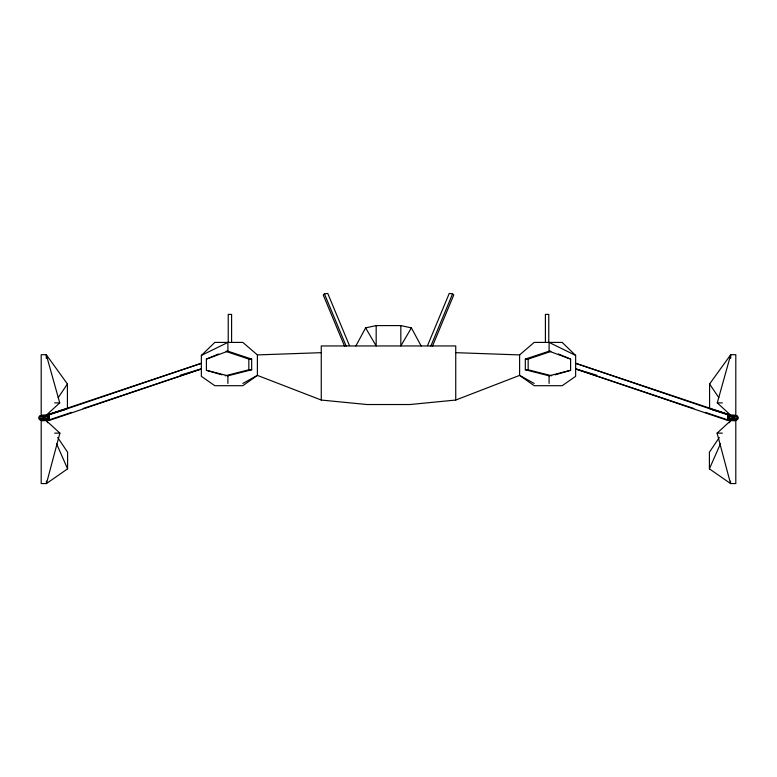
<?xml version="1.0" encoding="UTF-8"?>
<svg xmlns="http://www.w3.org/2000/svg" width="777" height="777" viewBox="0 0 777 777"><rect width="100%" height="100%" fill="white"/><g stroke="black" fill="none" stroke-linecap="round" stroke-linejoin="round"><path stroke-width="1.17" d="M71.698 412.354L46.455 420.813L59.897 433.139L46.455 483.566L41.2 483.566L41.2 420.813L49.398 420.396L201.36 368.91L180.536 375.126M730.72 415.209L717.268 402.884L730.72 354.7L735.8 354.7L735.8 415.209L727.602 414.772L575.64 363.306L729.574 414.831L712.198 409.683M427.515 345.668L449.242 293.434L452.573 293.852L453.749 294.969L432.488 346.095M430.846 346.095L452.573 293.852M596.464 375.126L575.64 368.91L727.602 420.396L735.8 420.813L735.8 483.566L730.545 483.566L709.411 468.832L720.454 443.735M355.866 345.95L365.617 327.884L376.175 325.592L400.825 325.592L411.383 327.884L421.134 345.95M411.383 327.884L400.825 345.95L400.825 325.592M719.317 437.48L709.411 452.195L709.411 468.832M729.224 422.775L730.545 420.813L705.302 412.354M58.168 397.659L67.424 384.003L46.28 354.7L41.2 354.7L41.2 415.209L49.398 414.772L201.36 363.306L47.426 414.831L64.802 409.683M729.603 414.86L709.576 408.488L709.576 384.003L730.72 354.7L730.72 358.333M257.391 354.914L257.391 375.388L242.822 385.693L214.811 385.693L201.36 376.35L201.36 355.429L214.811 342.414L242.822 342.414L257.391 354.914L321.26 352.671M349.485 345.668L327.758 293.434L324.427 293.852L323.251 294.969L344.512 346.095M46.28 415.209L59.732 402.884L46.28 354.7L46.28 358.333M730.545 481.157L730.545 483.566L717.103 433.139L730.545 420.813M519.609 354.914L534.178 342.414L562.189 342.414L575.64 355.429L575.64 376.35L562.189 385.693L534.178 385.693L519.609 375.388L519.609 354.914L455.74 352.671M57.683 437.48L67.589 452.195L67.589 468.832L46.455 483.566L46.455 481.157M242.822 383.45L257.391 375.388L321.26 400.048L367.026 404.526L409.974 404.526L455.74 400.048L519.609 375.388L534.178 383.45M201.36 355.429L227.904 342.414L227.904 351.194L206.41 359.091L206.41 370.299L221.931 374.835M728.729 420.396L728.729 415.909L737.538 416.268L737.538 419.269L734.964 420.396L727.602 420.396L727.602 414.772M206.41 359.091L218.599 353.982M83.168 408.517L201.36 368.91M558.401 353.982L570.59 359.091L570.59 370.299L549.096 375.806L525.33 369.774L525.33 359.091L528.166 359.091L550.621 351.563M525.33 359.091L549.096 351.194L550.864 351.194M47.397 414.86L67.424 408.488L67.424 384.003M555.069 374.835L570.59 370.299M225.252 375.806L248.834 369.774L251.67 369.774L251.67 359.091L227.904 351.194L226.136 351.194M206.41 370.299L227.904 375.806L251.67 369.774M226.379 351.563L248.834 359.091L251.67 359.091M525.33 369.774L528.166 369.774L551.748 375.806M54.643 402.884L59.732 402.884M717.268 402.884L722.357 402.884M42.764 416.268L44.969 416.268M732.031 416.268L734.236 416.268M48.271 420.396L48.271 415.909L39.462 416.268L39.462 419.269L48.271 419.269M728.729 419.269L737.538 419.269M54.643 433.139L59.897 433.139M717.103 433.139L722.357 433.139M575.64 368.91L693.832 408.517M570.59 359.091L549.096 351.194L549.096 342.414L575.64 355.429M39.462 419.269L42.036 420.396L49.398 420.396L49.398 414.772M709.576 384.003L718.832 397.659M46.455 420.813L47.776 422.775M365.617 327.884L376.175 345.95L376.175 325.592M56.546 443.735L67.589 468.832M324.427 293.852L346.153 346.095M549.096 375.806L549.096 383.45M548.766 342.414L548.766 314.403L545.405 314.403L545.405 342.414M528.166 359.091L528.166 369.774M455.74 400.048L455.74 345.95L321.26 345.95L321.26 400.048M248.834 359.091L248.834 369.774M231.595 342.414L231.595 314.403L228.234 314.403L228.234 342.414M227.904 375.806L227.904 383.45M45.658 418.861A1.117 1.117 0 0 0 47.339 417.89A1.117 1.117 0 0 0 45.658 416.919A1.117 1.117 0 0 0 45.658 418.861M44.823 419.619A2.244 2.244 0 0 0 48.446 418.23A2.244 2.244 0 0 0 45.425 415.782A2.244 2.244 0 0 0 44.823 419.619M39.666 419.619A2.244 2.244 0 0 0 43.289 418.23A2.244 2.244 0 0 0 40.278 415.782A2.244 2.244 0 0 0 39.666 419.619M40.278 418.686A1.117 1.117 0 0 0 42.152 418.181A1.117 1.117 0 0 0 40.783 416.812A1.117 1.117 0 0 0 40.278 418.686M735.139 418.686A1.117 1.117 0 0 0 737.014 418.181A1.117 1.117 0 0 0 735.644 416.812A1.117 1.117 0 0 0 735.139 418.686M734.605 419.687A2.244 2.244 0 0 0 738.15 418.113A2.244 2.244 0 0 0 735.013 415.831A2.244 2.244 0 0 0 734.605 419.687M729.448 419.687A2.244 2.244 0 0 0 733.002 418.113A2.244 2.244 0 0 0 729.856 415.831A2.244 2.244 0 0 0 729.448 419.687M730.215 418.861A1.117 1.117 0 0 0 731.895 417.89A1.117 1.117 0 0 0 730.215 416.919A1.117 1.117 0 0 0 730.215 418.861"/></g></svg>
